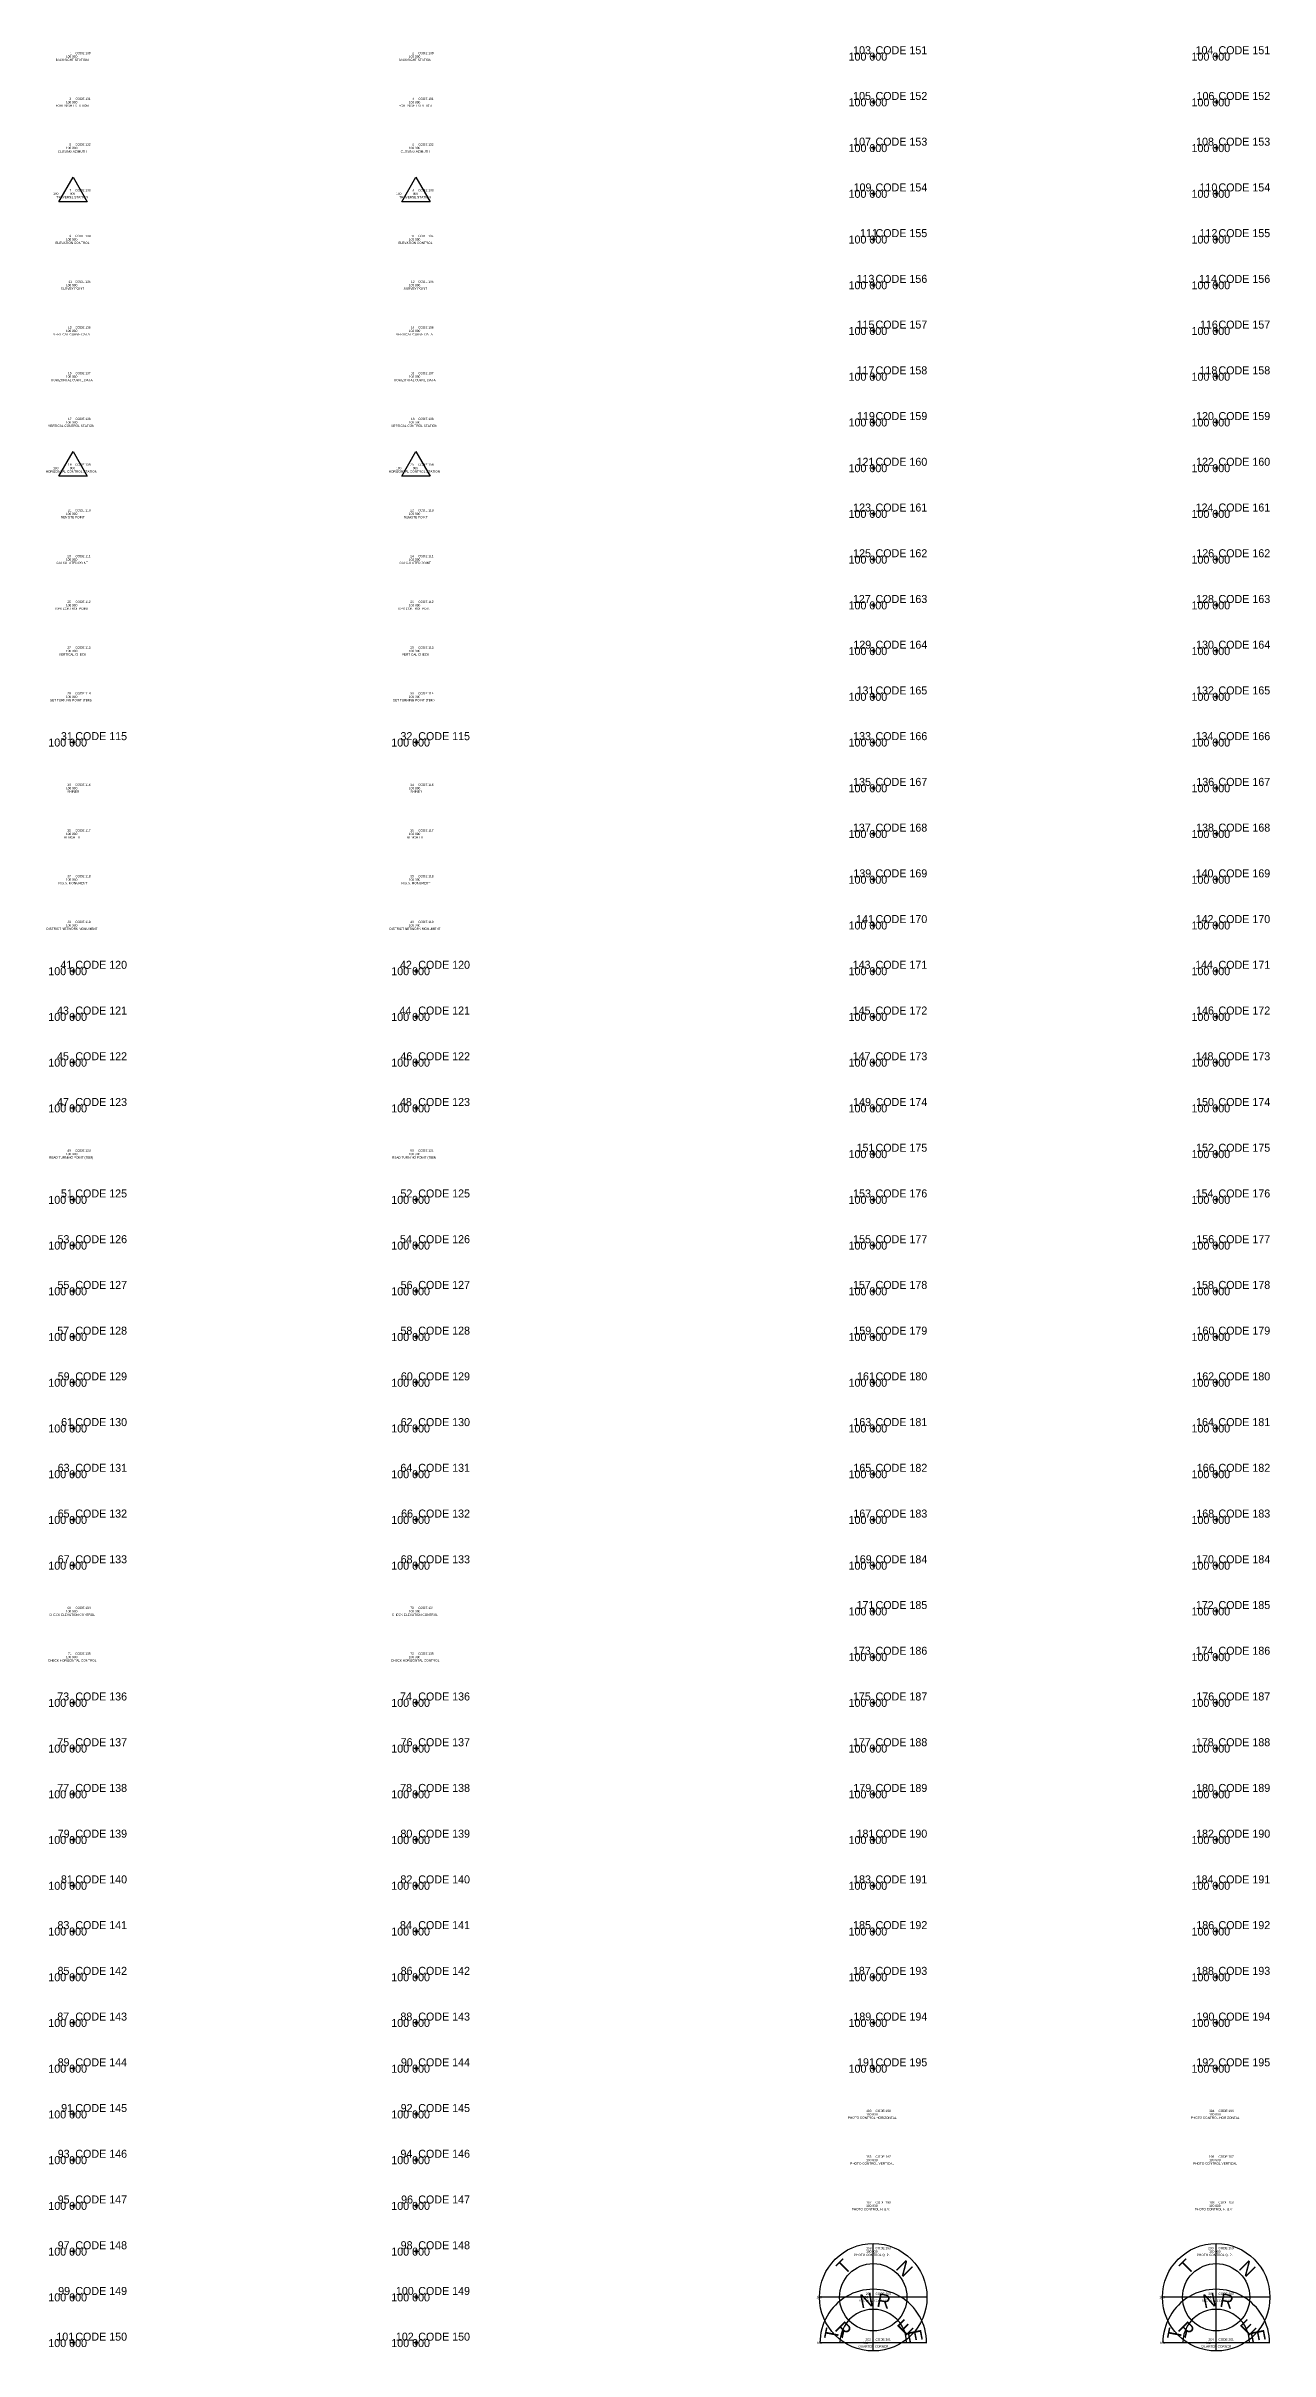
# Model space of a CAD drawing. Extents: x -12 to 6123, y -3 to 1005.
# Drawn here: x -12 to 523, y -3 to 1005 of the extents above; entities that cross this region are included whole.
import ezdxf

# ---------------------------------------------------------------- set-up
doc = ezdxf.new("R2010")
doc.units = 0
for name, color, linetype in [('Aerial Survey_Control Points', 7, 'Continuous'), ('Alignment_EX_50 Centerline', 7, 'Continuous'), ('Default', 7, 'Continuous'), ('Design_EX_Roadway Profile', 7, 'Continuous'), ('ROW_EX_Section Lines', 7, 'Continuous'), ('Topo_Control Points', 7, 'Continuous'), ('Topo_Field Comments', 7, 'Continuous'), ('Topo_Point Descriptions', 7, 'Continuous'), ('Topo_Point Elevations', 7, 'Continuous'), ('Topo_Point Numbers', 7, 'Continuous')]:
    doc.layers.add(name, color=color, linetype=linetype)

msp = doc.modelspace()

# ---------------------------------------------------------------- linework, layer by layer
at = {"layer": 'Aerial Survey_Control Points'}
for p, q in [((350, 100), (350, 100)), ((500, 100), (500, 100)), ((350, 80), (350, 80)), ((500, 80), (500, 80)), ((350, 60), (350, 60)), ((500, 60), (500, 60)), ((350, 40), (350, 40)), ((500, 40), (500, 40))]:
    msp.add_line(p, q, dxfattribs=at)
at = {"layer": 'Alignment_EX_50 Centerline'}
for p, q in [((0, 860), (0, 860)), ((150, 860), (150, 860))]:
    msp.add_line(p, q, dxfattribs=at)
at = {"layer": 'Default'}
for p, q in [((350.9, 1000), (349.1, 1000)), ((350, 1000.9), (350, 999.1)), ((500.9, 1000), (499.1, 1000)), ((500, 1000.9), (500, 999.1)), ((350.9, 980), (349.1, 980)), ((350, 980.9), (350, 979.1)), ((500.9, 980), (499.1, 980)), ((500, 980.9), (500, 979.1)), ((350.9, 960), (349.1, 960)), ((350, 960.9), (350, 959.1)), ((500.9, 960), (499.1, 960)), ((500, 960.9), (500, 959.1)), ((350.9, 940), (349.1, 940)), ((350, 940.9), (350, 939.1)), ((500.9, 940), (499.1, 940)), ((500, 940.9), (500, 939.1)), ((350.9, 920), (349.1, 920)), ((350, 920.9), (350, 919.1)), ((500.9, 920), (499.1, 920)), ((500, 920.9), (500, 919.1)), ((350.9, 900), (349.1, 900)), ((350, 900.9), (350, 899.1)), ((500.9, 900), (499.1, 900)), ((500, 900.9), (500, 899.1)), ((350.9, 880), (349.1, 880)), ((350, 880.9), (350, 879.1)), ((500.9, 880), (499.1, 880)), ((500, 880.9), (500, 879.1)), ((350.9, 860), (349.1, 860)), ((350, 860.9), (350, 859.1)), ((500.9, 860), (499.1, 860)), ((500, 860.9), (500, 859.1)), ((350.9, 840), (349.1, 840)), ((350, 840.9), (350, 839.1)), ((500.9, 840), (499.1, 840)), ((500, 840.9), (500, 839.1)), ((350.9, 820), (349.1, 820)), ((350, 820.9), (350, 819.1)), ((500.9, 820), (499.1, 820)), ((500, 820.9), (500, 819.1)), ((350.9, 800), (349.1, 800)), ((350, 800.9), (350, 799.1)), ((500.9, 800), (499.1, 800)), ((500, 800.9), (500, 799.1)), ((350.9, 780), (349.1, 780)), ((350, 780.9), (350, 779.1)), ((500.9, 780), (499.1, 780)), ((500, 780.9), (500, 779.1)), ((350.9, 760), (349.1, 760)), ((350, 760.9), (350, 759.1)), ((500.9, 760), (499.1, 760)), ((500, 760.9), (500, 759.1)), ((350.9, 740), (349.1, 740)), ((350, 740.9), (350, 739.1)), ((500.9, 740), (499.1, 740)), ((500, 740.9), (500, 739.1)), ((350.9, 720), (349.1, 720)), ((350, 720.9), (350, 719.1)), ((500.9, 720), (499.1, 720)), ((500, 720.9), (500, 719.1)), ((0.9, 700), (-0.9, 700)), ((0, 700.9), (0, 699.1)), ((150.9, 700), (149.1, 700)), ((150, 700.9), (150, 699.1)), ((350.9, 700), (349.1, 700)), ((350, 700.9), (350, 699.1)), ((500.9, 700), (499.1, 700)), ((500, 700.9), (500, 699.1)), ((350.9, 680), (349.1, 680)), ((350, 680.9), (350, 679.1)), ((500.9, 680), (499.1, 680)), ((500, 680.9), (500, 679.1)), ((350.9, 660), (349.1, 660)), ((350, 660.9), (350, 659.1)), ((500.9, 660), (499.1, 660)), ((500, 660.9), (500, 659.1)), ((350.9, 640), (349.1, 640)), ((350, 640.9), (350, 639.1)), ((500.9, 640), (499.1, 640)), ((500, 640.9), (500, 639.1)), ((350.9, 620), (349.1, 620)), ((350, 620.9), (350, 619.1)), ((500.9, 620), (499.1, 620)), ((500, 620.9), (500, 619.1)), ((0.9, 600), (-0.9, 600)), ((0, 600.9), (0, 599.1)), ((150.9, 600), (149.1, 600)), ((150, 600.9), (150, 599.1)), ((350.9, 600), (349.1, 600)), ((350, 600.9), (350, 599.1)), ((500.9, 600), (499.1, 600)), ((500, 600.9), (500, 599.1)), ((0.9, 580), (-0.9, 580)), ((0, 580.9), (0, 579.1)), ((150.9, 580), (149.1, 580)), ((150, 580.9), (150, 579.1)), ((350.9, 580), (349.1, 580)), ((350, 580.9), (350, 579.1)), ((500.9, 580), (499.1, 580)), ((500, 580.9), (500, 579.1)), ((0.9, 560), (-0.9, 560)), ((0, 560.9), (0, 559.1)), ((150.9, 560), (149.1, 560)), ((150, 560.9), (150, 559.1)), ((350.9, 560), (349.1, 560)), ((350, 560.9), (350, 559.1)), ((500.9, 560), (499.1, 560)), ((500, 560.9), (500, 559.1)), ((0.9, 540), (-0.9, 540)), ((0, 540.9), (0, 539.1)), ((150.9, 540), (149.1, 540)), ((150, 540.9), (150, 539.1)), ((350.9, 540), (349.1, 540)), ((350, 540.9), (350, 539.1)), ((500.9, 540), (499.1, 540)), ((500, 540.9), (500, 539.1)), ((350.9, 520), (349.1, 520)), ((350, 520.9), (350, 519.1)), ((500.9, 520), (499.1, 520)), ((500, 520.9), (500, 519.1)), ((0.9, 500), (-0.9, 500)), ((0, 500.9), (0, 499.1)), ((150.9, 500), (149.1, 500)), ((150, 500.9), (150, 499.1)), ((350.9, 500), (349.1, 500)), ((350, 500.9), (350, 499.1)), ((500.9, 500), (499.1, 500)), ((500, 500.9), (500, 499.1)), ((0.9, 480), (-0.9, 480)), ((0, 480.9), (0, 479.1)), ((150.9, 480), (149.1, 480)), ((150, 480.9), (150, 479.1)), ((350.9, 480), (349.1, 480)), ((350, 480.9), (350, 479.1)), ((500.9, 480), (499.1, 480)), ((500, 480.9), (500, 479.1)), ((0.9, 460), (-0.9, 460)), ((0, 460.9), (0, 459.1)), ((150.9, 460), (149.1, 460)), ((150, 460.9), (150, 459.1)), ((350.9, 460), (349.1, 460)), ((350, 460.9), (350, 459.1)), ((500.9, 460), (499.1, 460)), ((500, 460.9), (500, 459.1)), ((0.9, 440), (-0.9, 440)), ((0, 440.9), (0, 439.1)), ((150.9, 440), (149.1, 440)), ((150, 440.9), (150, 439.1)), ((350.9, 440), (349.1, 440)), ((350, 440.9), (350, 439.1)), ((500.9, 440), (499.1, 440)), ((500, 440.9), (500, 439.1)), ((0.9, 420), (-0.9, 420)), ((0, 420.9), (0, 419.1)), ((150.9, 420), (149.1, 420)), ((150, 420.9), (150, 419.1)), ((350.9, 420), (349.1, 420)), ((350, 420.9), (350, 419.1)), ((500.9, 420), (499.1, 420)), ((500, 420.9), (500, 419.1)), ((0.9, 400), (-0.9, 400)), ((0, 400.9), (0, 399.1)), ((150.9, 400), (149.1, 400)), ((150, 400.9), (150, 399.1)), ((350.9, 400), (349.1, 400)), ((350, 400.9), (350, 399.1)), ((500.9, 400), (499.1, 400)), ((500, 400.9), (500, 399.1)), ((0.9, 380), (-0.9, 380)), ((0, 380.9), (0, 379.1)), ((150.9, 380), (149.1, 380)), ((150, 380.9), (150, 379.1)), ((350.9, 380), (349.1, 380)), ((350, 380.9), (350, 379.1)), ((500.9, 380), (499.1, 380)), ((500, 380.9), (500, 379.1)), ((0.9, 360), (-0.9, 360)), ((0, 360.9), (0, 359.1)), ((150.9, 360), (149.1, 360)), ((150, 360.9), (150, 359.1)), ((350.9, 360), (349.1, 360)), ((350, 360.9), (350, 359.1)), ((500.9, 360), (499.1, 360)), ((500, 360.9), (500, 359.1)), ((0.9, 340), (-0.9, 340)), ((0, 340.9), (0, 339.1)), ((150.9, 340), (149.1, 340)), ((150, 340.9), (150, 339.1)), ((350.9, 340), (349.1, 340)), ((350, 340.9), (350, 339.1)), ((500.9, 340), (499.1, 340)), ((500, 340.9), (500, 339.1)), ((350.9, 320), (349.1, 320)), ((350, 320.9), (350, 319.1)), ((500.9, 320), (499.1, 320)), ((500, 320.9), (500, 319.1)), ((350.9, 300), (349.1, 300)), ((350, 300.9), (350, 299.1)), ((500.9, 300), (499.1, 300)), ((500, 300.9), (500, 299.1)), ((0.9, 280), (-0.9, 280)), ((0, 280.9), (0, 279.1)), ((150.9, 280), (149.1, 280)), ((150, 280.9), (150, 279.1)), ((350.9, 280), (349.1, 280)), ((350, 280.9), (350, 279.1)), ((500.9, 280), (499.1, 280)), ((500, 280.9), (500, 279.1)), ((0.9, 260), (-0.9, 260)), ((0, 260.9), (0, 259.1)), ((150.9, 260), (149.1, 260)), ((150, 260.9), (150, 259.1)), ((350.9, 260), (349.1, 260)), ((350, 260.9), (350, 259.1)), ((500.9, 260), (499.1, 260)), ((500, 260.9), (500, 259.1)), ((0.9, 240), (-0.9, 240)), ((0, 240.9), (0, 239.1)), ((150.9, 240), (149.1, 240)), ((150, 240.9), (150, 239.1)), ((350.9, 240), (349.1, 240)), ((350, 240.9), (350, 239.1)), ((500.9, 240), (499.1, 240)), ((500, 240.9), (500, 239.1)), ((0.9, 220), (-0.9, 220)), ((0, 220.9), (0, 219.1)), ((150.9, 220), (149.1, 220)), ((150, 220.9), (150, 219.1)), ((350.9, 220), (349.1, 220)), ((350, 220.9), (350, 219.1)), ((500.9, 220), (499.1, 220)), ((500, 220.9), (500, 219.1)), ((0.9, 200), (-0.9, 200)), ((0, 200.9), (0, 199.1)), ((150.9, 200), (149.1, 200)), ((150, 200.9), (150, 199.1)), ((350.9, 200), (349.1, 200)), ((350, 200.9), (350, 199.1)), ((500.9, 200), (499.1, 200)), ((500, 200.9), (500, 199.1)), ((0.9, 180), (-0.9, 180)), ((0, 180.9), (0, 179.1)), ((150.9, 180), (149.1, 180)), ((150, 180.9), (150, 179.1)), ((350.9, 180), (349.1, 180)), ((350, 180.9), (350, 179.1)), ((500.9, 180), (499.1, 180)), ((500, 180.9), (500, 179.1)), ((0.9, 160), (-0.9, 160)), ((0, 160.9), (0, 159.1)), ((150.9, 160), (149.1, 160)), ((150, 160.9), (150, 159.1)), ((350.9, 160), (349.1, 160)), ((350, 160.9), (350, 159.1)), ((500.9, 160), (499.1, 160)), ((500, 160.9), (500, 159.1)), ((0.9, 140), (-0.9, 140)), ((0, 140.9), (0, 139.1)), ((150.9, 140), (149.1, 140)), ((150, 140.9), (150, 139.1)), ((350.9, 140), (349.1, 140)), ((350, 140.9), (350, 139.1)), ((500.9, 140), (499.1, 140)), ((500, 140.9), (500, 139.1)), ((0.9, 120), (-0.9, 120)), ((0, 120.9), (0, 119.1)), ((150.9, 120), (149.1, 120)), ((150, 120.9), (150, 119.1)), ((350.9, 120), (349.1, 120)), ((350, 120.9), (350, 119.1)), ((500.9, 120), (499.1, 120)), ((500, 120.9), (500, 119.1)), ((0, 100.9), (0, 99.1)), ((150, 100.9), (150, 99.1)), ((0.9, 100), (-0.9, 100)), ((150.9, 100), (149.1, 100)), ((0, 80.9), (0, 79.1)), ((150, 80.9), (150, 79.1)), ((0.9, 80), (-0.9, 80)), ((150.9, 80), (149.1, 80)), ((0, 60.9), (0, 59.1)), ((150, 60.9), (150, 59.1)), ((0.9, 60), (-0.9, 60)), ((150.9, 60), (149.1, 60)), ((0, 40.9), (0, 39.1)), ((150, 40.9), (150, 39.1)), ((0.9, 40), (-0.9, 40)), ((150.9, 40), (149.1, 40)), ((0, 20.9), (0, 19.1)), ((150, 20.9), (150, 19.1)), ((0.9, 20), (-0.9, 20)), ((150.9, 20), (149.1, 20)), ((0.9, 0), (-0.9, 0)), ((0, 0.9), (0, -0.9)), ((150.9, 0), (149.1, 0)), ((150, 0.9), (150, -0.9))]:
    msp.add_line(p, q, dxfattribs=at)
at = {"layer": 'Design_EX_Roadway Profile'}
for p, q in [((0, 920), (0, 920)), ((150, 920), (150, 920)), ((0, 880), (0, 880)), ((150, 880), (150, 880)), ((0, 840), (0, 840)), ((150, 840), (150, 840)), ((-6.2, 816.4), (0, 827.2)), ((0, 827.2), (6.2, 816.4)), ((143.8, 816.4), (150, 827.2)), ((150, 827.2), (156.2, 816.4)), ((0, 820), (0, 820)), ((150, 820), (150, 820)), ((6.2, 816.4), (-6.2, 816.4)), ((156.2, 816.4), (143.8, 816.4)), ((0, 800), (0, 800)), ((150, 800), (150, 800)), ((0, 720), (0, 720)), ((150, 720), (150, 720)), ((0, 520), (0, 520)), ((150, 520), (150, 520)), ((0, 320), (0, 320)), ((150, 320), (150, 320)), ((0, 300), (0, 300)), ((150, 300), (150, 300))]:
    msp.add_line(p, q, dxfattribs=at)
at = {"layer": 'ROW_EX_Section Lines'}
for p, q in [((350, -3.5), (350, 43.5)), ((500, -3.5), (500, 43.5)), ((350, 0), (350, 23.5)), ((500, 0), (500, 23.5)), ((373.5, 20), (326.5, 20)), ((523.5, 20), (476.5, 20)), ((373.4, 0), (326.6, 0)), ((523.4, 0), (476.6, 0))]:
    msp.add_line(p, q, dxfattribs=at)
for centre, radius in [((350, 20), 23.5), ((500, 20), 23.5), ((350, 20), 14.7), ((500, 20), 14.7)]:
    msp.add_circle(centre, radius, dxfattribs=at)
for centre, major_axis in [((350, 0), (0, 23.5)), ((500, 0), (0, 23.5)), ((350, 0), (0, 14.7)), ((500, 0), (0, 14.7))]:
    msp.add_ellipse(centre, major_axis=major_axis, ratio=0.992616, start_param=4.712389, end_param=7.853982, dxfattribs=at)
at = {"layer": 'Topo_Control Points'}
for p, q in [((0, 1000), (0, 1000)), ((150, 1000), (150, 1000)), ((0, 980), (0, 980)), ((150, 980), (150, 980)), ((0, 960), (0, 960)), ((150, 960), (150, 960)), ((-6.2, 936.4), (0, 947.2)), ((0, 947.2), (6.2, 936.4)), ((0, 940), (0, 940)), ((143.8, 936.4), (150, 947.2)), ((150, 947.2), (156.2, 936.4)), ((150, 940), (150, 940)), ((6.2, 936.4), (-6.2, 936.4)), ((156.2, 936.4), (143.8, 936.4)), ((0, 900), (0, 900)), ((150, 900), (150, 900)), ((0, 780), (0, 780)), ((150, 780), (150, 780)), ((0, 760), (0, 760)), ((150, 760), (150, 760)), ((0, 740), (0, 740)), ((150, 740), (150, 740)), ((0, 680), (0, 680)), ((150, 680), (150, 680)), ((0, 660), (0, 660)), ((150, 660), (150, 660)), ((0, 640), (0, 640)), ((150, 640), (150, 640)), ((0, 620), (0, 620)), ((150, 620), (150, 620))]:
    msp.add_line(p, q, dxfattribs=at)

# ---------------------------------------------------------------- texts
at = {"layer": 'Default'}
for s, p in [('100 000', (339.2, 998.2)), ('103', (341.2, 1001)), ('CODE 151', (351, 1001)), ('100 000', (489.2, 998.2)), ('104', (491, 1001)), ('CODE 151', (501, 1001)), ('100 000', (339.2, 978.2)), ('105', (341.2, 981)), ('CODE 152', (351, 981)), ('100 000', (489.2, 978.2)), ('106', (491.4, 981)), ('CODE 152', (501, 981)), ('100 000', (339.2, 958.2)), ('107', (341.2, 961)), ('CODE 153', (351, 961)), ('100 000', (489.2, 958.2)), ('108', (491.2, 961)), ('CODE 153', (501, 961)), ('100 000', (339.2, 938.2)), ('109', (341.4, 941)), ('CODE 154', (351, 941)), ('100 000', (489.2, 938.2)), ('110', (492.7, 941)), ('CODE 154', (501, 941)), ('100 000', (339.2, 918.2)), ('111', (344.2, 921)), ('CODE 155', (351, 921)), ('100 000', (489.2, 918.2)), ('112', (492.7, 921)), ('CODE 155', (501, 921)), ('100 000', (339.2, 898.2)), ('113', (342.7, 901)), ('CODE 156', (351, 901)), ('100 000', (489.2, 898.2)), ('114', (492.5, 901)), ('CODE 156', (501, 901)), ('100 000', (339.2, 878.2)), ('115', (342.7, 881)), ('CODE 157', (351, 881)), ('100 000', (489.2, 878.2)), ('116', (492.9, 881)), ('CODE 157', (501, 881)), ('100 000', (339.2, 858.2)), ('117', (342.7, 861)), ('CODE 158', (351, 861)), ('100 000', (489.2, 858.2)), ('118', (492.7, 861)), ('CODE 158', (501, 861)), ('100 000', (339.2, 838.2)), ('119', (342.9, 841)), ('CODE 159', (351, 841)), ('100 000', (489.2, 838.2)), ('120', (491.2, 841)), ('CODE 159', (501, 841)), ('100 000', (339.2, 818.2)), ('121', (342.7, 821)), ('CODE 160', (351, 821)), ('100 000', (489.2, 818.2)), ('122', (491.2, 821)), ('CODE 160', (501, 821)), ('100 000', (339.2, 798.2)), ('123', (341.2, 801)), ('CODE 161', (351, 801)), ('100 000', (489.2, 798.2)), ('124', (491, 801)), ('CODE 161', (501, 801)), ('100 000', (339.2, 778.2)), ('125', (341.2, 781)), ('CODE 162', (351, 781)), ('100 000', (489.2, 778.2)), ('126', (491.3, 781)), ('CODE 162', (501, 781)), ('100 000', (339.2, 758.2)), ('127', (341.1, 761)), ('CODE 163', (351, 761)), ('100 000', (489.2, 758.2)), ('128', (491.2, 761)), ('CODE 163', (501, 761)), ('100 000', (339.2, 738.2)), ('129', (341.3, 741)), ('CODE 164', (351, 741)), ('100 000', (489.2, 738.2)), ('130', (491.2, 741)), ('CODE 164', (501, 741)), ('100 000', (339.2, 718.2)), ('131', (342.7, 721)), ('CODE 165', (351, 721)), ('100 000', (489.2, 718.2)), ('132', (491.2, 721)), ('CODE 165', (501, 721)), ('100 000', (-10.8, 698.2)), ('31', (-5.3, 701)), ('CODE 115', (1, 701)), ('100 000', (139.2, 698.2)), ('32', (143.2, 701)), ('CODE 115', (151, 701)), ('100 000', (339.2, 698.2)), ('133', (341.2, 701)), ('CODE 166', (351, 701)), ('100 000', (489.2, 698.2)), ('134', (491, 701)), ('CODE 166', (501, 701)), ('100 000', (339.2, 678.2)), ('135', (341.2, 681)), ('CODE 167', (351, 681)), ('100 000', (489.2, 678.2)), ('136', (491.3, 681)), ('CODE 167', (501, 681)), ('100 000', (339.2, 658.2)), ('137', (341.1, 661)), ('CODE 168', (351, 661)), ('100 000', (489.2, 658.2)), ('138', (491.2, 661)), ('CODE 168', (501, 661)), ('100 000', (339.2, 638.2)), ('139', (341.3, 641)), ('CODE 169', (351, 641)), ('100 000', (489.2, 638.2)), ('140', (491, 641)), ('CODE 169', (501, 641)), ('100 000', (339.2, 618.2)), ('141', (342.5, 621)), ('CODE 170', (351, 621)), ('100 000', (489.2, 618.2)), ('142', (491, 621)), ('CODE 170', (501, 621)), ('100 000', (-10.8, 598.2)), ('41', (-5.5, 601)), ('CODE 120', (1, 601)), ('100 000', (139.2, 598.2)), ('42', (143, 601)), ('CODE 120', (151, 601)), ('100 000', (339.2, 598.2)), ('143', (341, 601)), ('CODE 171', (351, 601)), ('100 000', (489.2, 598.2)), ('144', (490.8, 601)), ('CODE 171', (501, 601)), ('100 000', (-10.8, 578.2)), ('43', (-7, 581)), ('CODE 121', (1, 581)), ('100 000', (139.2, 578.2)), ('44', (142.8, 581)), ('CODE 121', (151, 581)), ('100 000', (339.2, 578.2)), ('145', (341, 581)), ('CODE 172', (351, 581)), ('100 000', (489.2, 578.2)), ('146', (491.2, 581)), ('CODE 172', (501, 581)), ('45', (-7, 561)), ('CODE 122', (1, 561)), ('46', (143.2, 561)), ('CODE 122', (151, 561)), ('147', (341, 561)), ('CODE 173', (351, 561)), ('148', (491, 561)), ('CODE 173', (501, 561)), ('100 000', (-10.8, 558.2)), ('100 000', (139.2, 558.2)), ('100 000', (339.2, 558.2)), ('100 000', (489.2, 558.2)), ('47', (-7, 541)), ('CODE 123', (1, 541)), ('48', (143, 541)), ('CODE 123', (151, 541)), ('149', (341.2, 541)), ('CODE 174', (351, 541)), ('150', (491.2, 541)), ('CODE 174', (501, 541)), ('100 000', (-10.8, 538.2)), ('100 000', (139.2, 538.2)), ('100 000', (339.2, 538.2)), ('100 000', (489.2, 538.2)), ('151', (342.7, 521)), ('CODE 175', (351, 521)), ('152', (491.2, 521)), ('CODE 175', (501, 521)), ('100 000', (339.2, 518.2)), ('100 000', (489.2, 518.2)), ('51', (-5.3, 501)), ('CODE 125', (1, 501)), ('52', (143.2, 501)), ('CODE 125', (151, 501)), ('153', (341.2, 501)), ('CODE 176', (351, 501)), ('154', (491, 501)), ('CODE 176', (501, 501)), ('100 000', (-10.8, 498.2)), ('100 000', (139.2, 498.2)), ('100 000', (339.2, 498.2)), ('100 000', (489.2, 498.2)), ('53', (-6.8, 481)), ('CODE 126', (1, 481)), ('54', (143, 481)), ('CODE 126', (151, 481)), ('155', (341.2, 481)), ('CODE 177', (351, 481)), ('156', (491.3, 481)), ('CODE 177', (501, 481)), ('100 000', (-10.8, 478.2)), ('100 000', (139.2, 478.2)), ('100 000', (339.2, 478.2)), ('100 000', (489.2, 478.2)), ('55', (-6.8, 461)), ('CODE 127', (1, 461)), ('56', (143.3, 461)), ('CODE 127', (151, 461)), ('157', (341.1, 461)), ('CODE 178', (351, 461)), ('158', (491.2, 461)), ('CODE 178', (501, 461)), ('100 000', (-10.8, 458.2)), ('100 000', (139.2, 458.2)), ('100 000', (339.2, 458.2)), ('100 000', (489.2, 458.2)), ('57', (-6.9, 441)), ('CODE 128', (1, 441)), ('58', (143.2, 441)), ('CODE 128', (151, 441)), ('159', (341.3, 441)), ('CODE 179', (351, 441)), ('160', (491.4, 441)), ('CODE 179', (501, 441)), ('100 000', (-10.8, 438.2)), ('100 000', (139.2, 438.2)), ('100 000', (339.2, 438.2)), ('100 000', (489.2, 438.2)), ('59', (-6.7, 421)), ('CODE 129', (1, 421)), ('60', (143.4, 421)), ('CODE 129', (151, 421)), ('161', (342.9, 421)), ('CODE 180', (351, 421)), ('162', (491.3, 421)), ('CODE 180', (501, 421)), ('100 000', (-10.8, 418.2)), ('100 000', (139.2, 418.2)), ('100 000', (339.2, 418.2)), ('100 000', (489.2, 418.2)), ('61', (-5.2, 401)), ('CODE 130', (1, 401)), ('62', (143.3, 401)), ('CODE 130', (151, 401)), ('163', (341.3, 401)), ('CODE 181', (351, 401)), ('164', (491.2, 401)), ('CODE 181', (501, 401)), ('100 000', (-10.8, 398.2)), ('100 000', (139.2, 398.2)), ('100 000', (339.2, 398.2)), ('100 000', (489.2, 398.2)), ('63', (-6.7, 381)), ('CODE 131', (1, 381)), ('64', (143.2, 381)), ('CODE 131', (151, 381)), ('165', (341.3, 381)), ('CODE 182', (351, 381)), ('166', (491.5, 381)), ('CODE 182', (501, 381)), ('100 000', (-10.8, 378.2)), ('100 000', (139.2, 378.2)), ('100 000', (339.2, 378.2)), ('100 000', (489.2, 378.2)), ('65', (-6.7, 361)), ('CODE 132', (1, 361)), ('66', (143.5, 361)), ('CODE 132', (151, 361)), ('167', (341.3, 361)), ('CODE 183', (351, 361)), ('168', (491.3, 361)), ('CODE 183', (501, 361)), ('100 000', (-10.8, 358.2)), ('100 000', (139.2, 358.2)), ('100 000', (339.2, 358.2)), ('100 000', (489.2, 358.2)), ('67', (-6.7, 341)), ('CODE 133', (1, 341)), ('68', (143.3, 341)), ('CODE 133', (151, 341)), ('169', (341.5, 341)), ('CODE 184', (351, 341)), ('170', (491.2, 341)), ('CODE 184', (501, 341)), ('100 000', (-10.8, 338.2)), ('100 000', (139.2, 338.2)), ('100 000', (339.2, 338.2)), ('100 000', (489.2, 338.2)), ('171', (342.7, 321)), ('CODE 185', (351, 321)), ('172', (491.1, 321)), ('CODE 185', (501, 321)), ('100 000', (339.2, 318.2)), ('100 000', (489.2, 318.2)), ('173', (341.1, 301)), ('CODE 186', (351, 301)), ('174', (491, 301)), ('CODE 186', (501, 301)), ('100 000', (339.2, 298.2)), ('100 000', (489.2, 298.2)), ('73', (-6.9, 281)), ('CODE 136', (1, 281)), ('74', (143, 281)), ('CODE 136', (151, 281)), ('175', (341.1, 281)), ('CODE 187', (351, 281)), ('176', (491.3, 281)), ('CODE 187', (501, 281)), ('100 000', (-10.8, 278.2)), ('100 000', (139.2, 278.2)), ('100 000', (339.2, 278.2)), ('100 000', (489.2, 278.2)), ('75', (-6.9, 261)), ('CODE 137', (1, 261)), ('76', (143.3, 261)), ('CODE 137', (151, 261)), ('177', (341.1, 261)), ('CODE 188', (351, 261)), ('178', (491.1, 261)), ('CODE 188', (501, 261)), ('100 000', (-10.8, 258.2)), ('100 000', (139.2, 258.2)), ('100 000', (339.2, 258.2)), ('100 000', (489.2, 258.2)), ('77', (-6.9, 241)), ('CODE 138', (1, 241)), ('78', (143.1, 241)), ('CODE 138', (151, 241)), ('179', (341.3, 241)), ('CODE 189', (351, 241)), ('180', (491.2, 241)), ('CODE 189', (501, 241)), ('100 000', (-10.8, 238.2)), ('100 000', (139.2, 238.2)), ('100 000', (339.2, 238.2)), ('100 000', (489.2, 238.2)), ('100 000', (-10.8, 218.2)), ('79', (-6.7, 221)), ('CODE 139', (1, 221)), ('100 000', (139.2, 218.2)), ('80', (143.2, 221)), ('CODE 139', (151, 221)), ('100 000', (339.2, 218.2)), ('181', (342.7, 221)), ('CODE 190', (351, 221)), ('100 000', (489.2, 218.2)), ('182', (491.2, 221)), ('CODE 190', (501, 221)), ('100 000', (-10.8, 198.2)), ('81', (-5.3, 201)), ('CODE 140', (1, 201)), ('100 000', (139.2, 198.2)), ('82', (143.2, 201)), ('CODE 140', (151, 201)), ('100 000', (339.2, 198.2)), ('183', (341.2, 201)), ('CODE 191', (351, 201)), ('100 000', (489.2, 198.2)), ('184', (491, 201)), ('CODE 191', (501, 201)), ('100 000', (-10.8, 178.2)), ('83', (-6.8, 181)), ('CODE 141', (1, 181)), ('100 000', (139.2, 178.2)), ('84', (143, 181)), ('CODE 141', (151, 181)), ('100 000', (339.2, 178.2)), ('185', (341.2, 181)), ('CODE 192', (351, 181)), ('100 000', (489.2, 178.2)), ('186', (491.3, 181)), ('CODE 192', (501, 181)), ('100 000', (-10.8, 158.2)), ('85', (-6.8, 161)), ('CODE 142', (1, 161)), ('100 000', (139.2, 158.2)), ('86', (143.3, 161)), ('CODE 142', (151, 161)), ('100 000', (339.2, 158.2)), ('187', (341.1, 161)), ('CODE 193', (351, 161)), ('100 000', (489.2, 158.2)), ('188', (491.2, 161)), ('CODE 193', (501, 161)), ('100 000', (-10.8, 138.2)), ('87', (-6.9, 141)), ('CODE 143', (1, 141)), ('100 000', (139.2, 138.2)), ('88', (143.2, 141)), ('CODE 143', (151, 141)), ('100 000', (339.2, 138.2)), ('189', (341.3, 141)), ('CODE 194', (351, 141)), ('100 000', (489.2, 138.2)), ('190', (491.4, 141)), ('CODE 194', (501, 141)), ('100 000', (-10.8, 118.2)), ('89', (-6.7, 121)), ('CODE 144', (1, 121)), ('100 000', (139.2, 118.2)), ('90', (143.4, 121)), ('CODE 144', (151, 121)), ('100 000', (339.2, 118.2)), ('191', (342.9, 121)), ('CODE 195', (351, 121)), ('100 000', (489.2, 118.2)), ('192', (491.3, 121)), ('CODE 195', (501, 121)), ('100 000', (-10.8, 98.2)), ('91', (-5.2, 101)), ('CODE 145', (1, 101)), ('100 000', (139.2, 98.2)), ('92', (143.3, 101)), ('CODE 145', (151, 101)), ('100 000', (-10.8, 78.2)), ('93', (-6.7, 81)), ('CODE 146', (1, 81)), ('100 000', (139.2, 78.2)), ('94', (143.2, 81)), ('CODE 146', (151, 81)), ('100 000', (-10.8, 58.2)), ('95', (-6.7, 61)), ('CODE 147', (1, 61)), ('100 000', (139.2, 58.2)), ('96', (143.5, 61)), ('CODE 147', (151, 61)), ('100 000', (-10.8, 38.2)), ('97', (-6.7, 41)), ('CODE 148', (1, 41)), ('100 000', (139.2, 38.2)), ('98', (143.3, 41)), ('CODE 148', (151, 41)), ('100 000', (-10.8, 18.2)), ('99', (-6.5, 21)), ('CODE 149', (1, 21)), ('100 000', (139.2, 18.2)), ('100', (141.2, 21)), ('CODE 149', (151, 21)), ('100 000', (-10.8, -1.8)), ('101', (-7.3, 1)), ('CODE 150', (1, 1)), ('100 000', (139.2, -1.8)), ('102', (141.2, 1)), ('CODE 150', (151, 1))]:
    msp.add_text(s, height=3.5, dxfattribs=at).set_placement(p)
at = {"layer": 'ROW_EX_Section Lines'}
for s, rotation, p in [('T', 44.9628, (337.5, 29.5)), ('N', 314.9739, (359.5, 32.5)), ('T', 44.9628, (487.5, 29.5)), ('N', 314.9739, (509.5, 32.5)), ('N', 11.3315, (344.8, 15.1)), ('R', 348.6685, (351.2, 16)), ('N', 11.3315, (494.8, 15.1)), ('R', 348.6685, (501.2, 16)), ('E', 45, (364.2, 2.8)), ('E', 45, (514.2, 2.8)), ('T', 78.831, (334.3, 1)), ('R', 315.026, (332.8, 5.8)), ('E', 281.169, (364.9, 5.2)), ('T', 78.831, (484.3, 1)), ('R', 315.026, (482.8, 5.8)), ('E', 281.169, (514.9, 5.2))]:
    msp.add_text(s, height=6, rotation=rotation, dxfattribs=at).set_placement(p)
at = {"layer": 'Topo_Field Comments'}
for s, p in [('CODE 100', (1, 1001)), ('CODE 100', (151, 1001)), ('CODE 101', (1, 981)), ('CODE 101', (151, 981)), ('CODE 102', (1, 961)), ('CODE 102', (151, 961)), ('CODE 103', (1, 941)), ('CODE 103', (151, 941)), ('CODE 104', (1, 921)), ('CODE 104', (151, 921)), ('CODE 105', (1, 901)), ('CODE 105', (151, 901)), ('CODE 106', (1, 881)), ('CODE 106', (151, 881)), ('CODE 107', (1, 861)), ('CODE 107', (151, 861)), ('CODE 108', (1, 841)), ('CODE 108', (151, 841)), ('CODE 109', (1, 821)), ('CODE 109', (151, 821)), ('CODE 110', (1, 801)), ('CODE 110', (151, 801)), ('CODE 111', (1, 781)), ('CODE 111', (151, 781)), ('CODE 112', (1, 761)), ('CODE 112', (151, 761)), ('CODE 113', (1, 741)), ('CODE 113', (151, 741)), ('CODE 114', (1, 721)), ('CODE 114', (151, 721)), ('CODE 116', (1, 681)), ('CODE 116', (151, 681)), ('CODE 117', (1, 661)), ('CODE 117', (151, 661)), ('CODE 118', (1, 641)), ('CODE 118', (151, 641)), ('CODE 119', (1, 621)), ('CODE 119', (151, 621)), ('CODE 124', (1, 521)), ('CODE 124', (151, 521)), ('CODE 134', (1, 321)), ('CODE 134', (151, 321)), ('CODE 135', (1, 301)), ('CODE 135', (151, 301)), ('CODE 196', (351, 101)), ('CODE 196', (501, 101)), ('CODE 197', (351, 81)), ('CODE 197', (501, 81)), ('CODE 198', (351, 61)), ('CODE 198', (501, 61)), ('CODE 199', (351, 41)), ('CODE 199', (501, 41)), ('CODE 200', (351, 21)), ('CODE 200', (501, 21)), ('CODE 201', (351, 1)), ('CODE 201', (501, 1))]:
    msp.add_text(s, height=1, dxfattribs=at).set_placement(p)
at = {"layer": 'Topo_Point Descriptions'}
for s, p in [('BACKSIGHT STATION', (-7.6, 998)), ('BACKSIGHT STATION', (142.4, 998)), ('FORESIGHT STATION', (-7.6, 978)), ('FORESIGHT STATION', (142.4, 978)), ('CLOSING AZIMUTH', (-6.7, 958)), ('CLOSING AZIMUTH', (143.3, 958)), ('TRAVERSE STATION', (-7.3, 938)), ('TRAVERSE STATION', (142.7, 938)), ('ELEVATION CONTROL', (-7.7, 918)), ('ELEVATION CONTROL', (142.3, 918)), ('SURVEY POINT', (-5.4, 898)), ('SURVEY POINT', (144.6, 898)), ('VERTICAL CURVE DATA', (-8.7, 878)), ('VERTICAL CURVE DATA', (141.3, 878)), ('HORIZONTAL CURVE DATA', (-9.6, 858)), ('HORIZONTAL CURVE DATA', (140.4, 858)), ('VERTICAL CONTROL STATION', (-10.9, 838)), ('VERTICAL CONTROL STATION', (139.1, 838)), ('HORIZONTAL CONTROL STATION', (-11.9, 818)), ('HORIZONTAL CONTROL STATION', (138.1, 818)), ('REMOTE POINT', (-5.4, 798)), ('REMOTE POINT', (144.6, 798)), ('CALCULATED POINT', (-7.2, 778)), ('CALCULATED POINT', (142.8, 778)), ('GPS CONTROL POINT', (-7.8, 758)), ('GPS CONTROL POINT', (142.2, 758)), ('VERTICAL CHECK', (-6.2, 738)), ('VERTICAL CHECK', (143.8, 738)), ('SET TURNING POINT (TBM)', (-10.1, 718)), ('SET TURNING POINT (TBM)', (139.9, 718)), ('SHINER', (-2.5, 678)), ('SHINER', (147.5, 678)), ('BENCH TIE', (-3.9, 658)), ('BENCH TIE', (146.1, 658)), ('N.G.S. MONUMENT', (-6.4, 638)), ('N.G.S. MONUMENT', (143.6, 638)), ('DISTRICT NETWORK MONUMENT', (-11.6, 618)), ('DISTRICT NETWORK MONUMENT', (138.4, 618)), ('READ TURNING POINT (TBM)', (-10.5, 518)), ('READ TURNING POINT (TBM)', (139.5, 518)), ('CHECK ELEVATION CONTROL', (-10.5, 318)), ('CHECK ELEVATION CONTROL', (139.5, 318)), ('CHECK HORIZONTAL CONTROL', (-11, 298)), ('CHECK HORIZONTAL CONTROL', (139, 298)), ('PHOTO CONTROL HORIZONTAL', (338.9, 98)), ('PHOTO CONTROL HORIZONTAL', (488.9, 98)), ('PHOTO CONTROL VERTICAL', (339.9, 78)), ('PHOTO CONTROL VERTICAL', (489.9, 78)), ('PHOTO CONTROL H. & V.', (340.6, 58)), ('PHOTO CONTROL H. & V.', (490.6, 58)), ('PHOTO CONTROL Q. P.', (341.6, 38)), ('PHOTO CONTROL Q. P.', (491.6, 38)), ('SECTION CORNER', (343.7, 18)), ('SECTION CORNER', (493.7, 18)), ('QUARTER CORNER', (343.5, -2)), ('QUARTER CORNER', (493.5, -2))]:
    msp.add_text(s, height=1, dxfattribs=at).set_placement(p)
at = {"layer": 'Topo_Point Elevations'}
for s, p in [('100 000', (-3.1, 999.5)), ('100 000', (146.9, 999.5)), ('100 000', (-3.1, 979.5)), ('100 000', (146.9, 979.5)), ('100 000', (-3.1, 959.5)), ('100 000', (146.9, 959.5)), ('100             000', (-8.7, 939.5)), ('100             000', (141.3, 939.5)), ('100 000', (-3.1, 919.5)), ('100 000', (146.9, 919.5)), ('100 000', (-3.1, 899.5)), ('100 000', (146.9, 899.5)), ('100 000', (-3.1, 879.5)), ('100 000', (146.9, 879.5)), ('100 000', (-3.1, 859.5)), ('100 000', (146.9, 859.5)), ('100 000', (-3.1, 839.5)), ('100 000', (146.9, 839.5)), ('100             000', (-8.7, 819.5)), ('100             000', (141.3, 819.5)), ('100 000', (-3.1, 799.5)), ('100 000', (146.9, 799.5)), ('100 000', (-3.1, 779.5)), ('100 000', (146.9, 779.5)), ('100 000', (-3.1, 759.5)), ('100 000', (146.9, 759.5)), ('100 000', (-3.1, 739.5)), ('100 000', (146.9, 739.5)), ('100 000', (-3.1, 719.5)), ('100 000', (146.9, 719.5)), ('100 000', (-3.1, 679.5)), ('100 000', (146.9, 679.5)), ('100 000', (-3.1, 659.5)), ('100 000', (146.9, 659.5)), ('100 000', (-3.1, 639.5)), ('100 000', (146.9, 639.5)), ('100 000', (-3.1, 619.5)), ('100 000', (146.9, 619.5)), ('100 000', (-3.1, 519.5)), ('100 000', (146.9, 519.5)), ('100 000', (-3.1, 319.5)), ('100 000', (146.9, 319.5)), ('100 000', (-3.1, 299.5)), ('100 000', (146.9, 299.5)), ('100 000', (346.9, 99.5)), ('100 000', (496.9, 99.5)), ('100 000', (346.9, 79.5)), ('100 000', (496.9, 79.5)), ('100 000', (346.9, 59.5)), ('100 000', (496.9, 59.5)), ('100 000', (346.9, 39.5)), ('100 000', (496.9, 39.5)), ('100                                               000', (325.2, 19.5)), ('100                                               000', (475.2, 19.5)), ('100                                               000', (325.2, -0.5)), ('100                                               000', (475.2, -0.5))]:
    msp.add_text(s, height=1, dxfattribs=at).set_placement(p)
at = {"layer": 'Topo_Point Numbers'}
for s, p in [('1', (-1.3, 1001)), ('2', (148.4, 1001)), ('3', (-1.6, 981)), ('4', (148.4, 981)), ('5', (-1.6, 961)), ('6', (148.4, 961)), ('7', (-1.6, 941)), ('8', (148.4, 941)), ('9', (-1.6, 921)), ('10', (147.7, 921)), ('11', (-2, 901)), ('12', (147.8, 901)), ('13', (-2.2, 881)), ('14', (147.8, 881)), ('15', (-2.2, 861)), ('16', (147.7, 861)), ('17', (-2.2, 841)), ('18', (147.8, 841)), ('19', (-2.2, 821)), ('20', (147.5, 821)), ('21', (-2.2, 801)), ('22', (147.5, 801)), ('23', (-2.5, 781)), ('24', (147.5, 781)), ('25', (-2.5, 761)), ('26', (147.5, 761)), ('27', (-2.5, 741)), ('28', (147.5, 741)), ('29', (-2.5, 721)), ('30', (147.5, 721)), ('33', (-2.5, 681)), ('34', (147.5, 681)), ('35', (-2.5, 661)), ('36', (147.5, 661)), ('37', (-2.5, 641)), ('38', (147.5, 641)), ('39', (-2.5, 621)), ('40', (147.5, 621)), ('49', (-2.5, 521)), ('50', (147.5, 521)), ('69', (-2.5, 321)), ('70', (147.5, 321)), ('71', (-2.2, 301)), ('72', (147.5, 301)), ('193', (346.9, 101)), ('194', (496.9, 101)), ('195', (346.9, 81)), ('196', (496.8, 81)), ('197', (346.9, 61)), ('198', (496.9, 61)), ('199', (346.9, 41)), ('200', (496.5, 41)), ('201', (346.8, 21)), ('202', (496.6, 21)), ('203', (346.6, 1)), ('204', (496.6, 1))]:
    msp.add_text(s, height=1, dxfattribs=at).set_placement(p)

doc.saveas('drawing.dxf')
